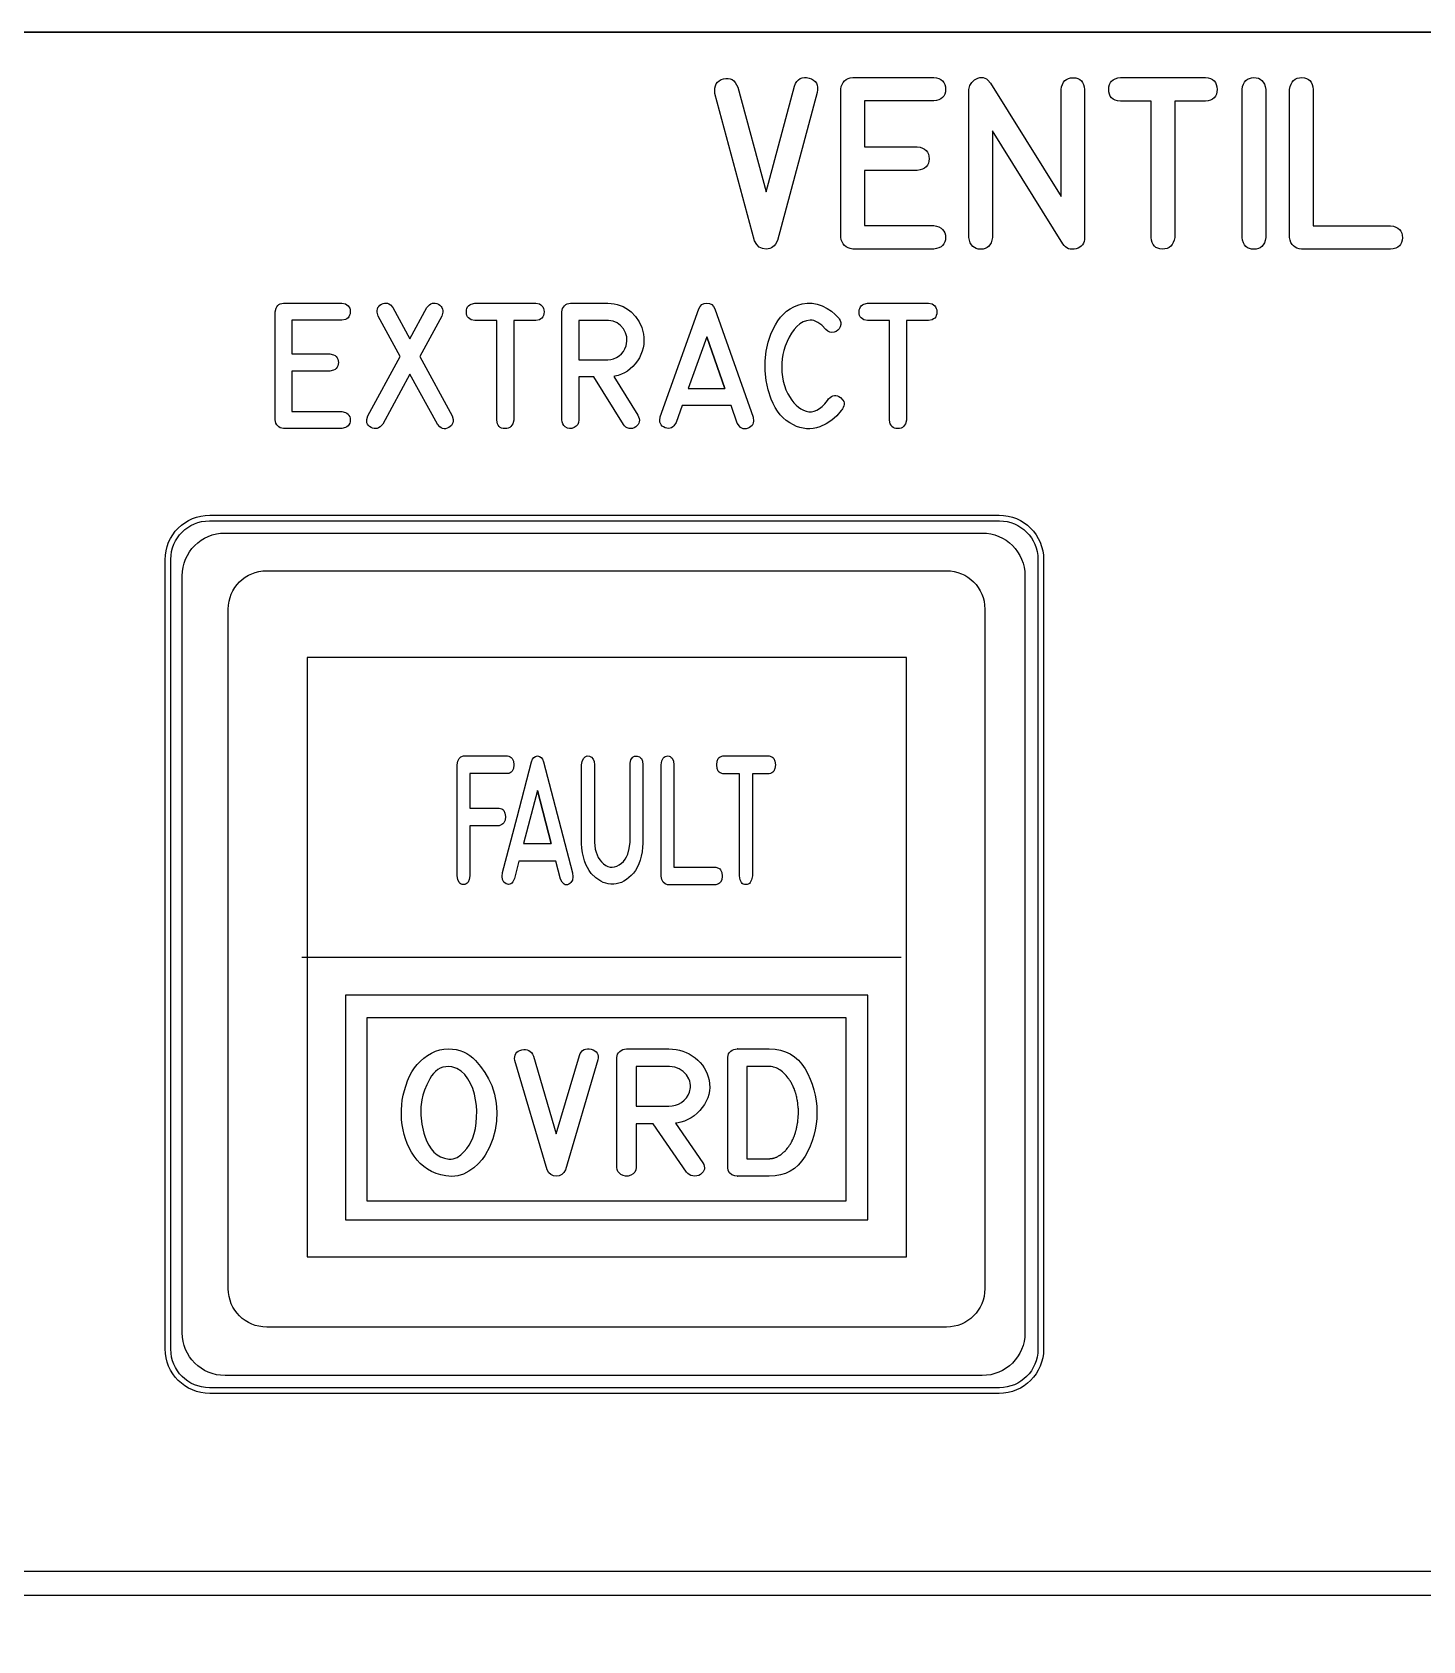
# Model space of a CAD drawing. Extents: x 686 to 831, y 82 to 686.
# Drawn here: x 722.96 to 760.09, y 208.63 to 251.59 of the extents above; entities that cross this region are included whole.
import ezdxf

# ---------------------------------------------------------------- set-up
doc = ezdxf.new("R2010")
doc.units = 0
for name, color, linetype in [('_BACKPANEL', 5, 'CONTINUOUS'), ('_ENGRAVING', 105, 'CONTINUOUS'), ('_LABELS', 30, 'CONTINUOUS'), ('_TOPLAYER', 1, 'CONTINUOUS')]:
    doc.layers.add(name, color=color, linetype=linetype)

msp = doc.modelspace()

# ---------------------------------------------------------------- linework, layer by layer
at = {"layer": '_BACKPANEL'}
for points in [[(685.8, 251.592), (830.8, 251.592), (830.8, 251.284), (830.8, 167.066), (830.8, 157.541), (689.551, 83.312), (686.789, 81.849), (686.678, 81.796), (686.564, 81.76), (686.5, 81.748), (686.433, 81.743), (686.305, 81.756), (686.186, 81.793), (686.079, 81.852), (685.985, 81.93), (685.908, 82.024), (685.85, 82.132), (685.813, 82.252), (685.8, 82.381), (685.8, 85.59), (685.8, 90.866), (685.8, 251.203)], [(727.688, 238.542), (748.783, 238.542), (748.889, 238.537), (748.991, 238.521), (749.089, 238.496), (749.184, 238.462), (749.274, 238.419), (749.358, 238.367), (749.437, 238.308), (749.51, 238.242), (749.576, 238.169), (749.636, 238.09), (749.687, 238.005), (749.73, 237.915), (749.764, 237.821), (749.79, 237.722), (749.805, 237.62), (749.81, 237.515), (749.81, 216.42), (749.805, 216.314), (749.79, 216.212), (749.764, 216.114), (749.73, 216.019), (749.687, 215.929), (749.636, 215.844), (749.576, 215.765), (749.51, 215.693), (749.437, 215.626), (749.358, 215.567), (749.274, 215.516), (749.184, 215.473), (749.089, 215.438), (748.991, 215.413), (748.889, 215.398), (748.783, 215.392), (727.688, 215.392), (727.582, 215.398), (727.48, 215.413), (727.382, 215.438), (727.287, 215.473), (727.197, 215.516), (727.113, 215.567), (727.034, 215.626), (726.961, 215.693), (726.894, 215.765), (726.835, 215.844), (726.784, 215.929), (726.741, 216.019), (726.707, 216.114), (726.681, 216.212), (726.666, 216.314), (726.66, 216.42), (726.66, 237.515), (726.666, 237.62), (726.681, 237.722), (726.707, 237.821), (726.741, 237.915), (726.784, 238.005), (726.835, 238.09), (726.894, 238.169), (726.961, 238.242), (727.034, 238.308), (727.113, 238.367), (727.197, 238.419), (727.287, 238.462), (727.382, 238.496), (727.48, 238.521), (727.582, 238.537)]]:
    msp.add_lwpolyline(points, close=True, dxfattribs=at)
at = {"layer": '_ENGRAVING'}
for points in [[(741.187, 249.957), (741.181, 250.033), (741.185, 250.101), (741.199, 250.161), (741.222, 250.214), (741.255, 250.258), (741.298, 250.296), (741.351, 250.325), (741.414, 250.347), (741.479, 250.359), (741.539, 250.359), (741.594, 250.349), (741.644, 250.326), (741.69, 250.292), (741.731, 250.246), (741.766, 250.189), (741.797, 250.121), (742.551, 247.329), (743.31, 250.148), (743.341, 250.217), (743.377, 250.275), (743.419, 250.32), (743.465, 250.354), (743.517, 250.375), (743.574, 250.385), (743.636, 250.382), (743.703, 250.368), (743.768, 250.344), (743.822, 250.313), (743.865, 250.276), (743.897, 250.231), (743.918, 250.18), (743.929, 250.122), (743.929, 250.056), (743.918, 249.984), (742.853, 246.031), (742.801, 245.93), (742.769, 245.89), (742.734, 245.858), (742.694, 245.832), (742.651, 245.814), (742.604, 245.803), (742.553, 245.799), (742.455, 245.813), (742.412, 245.83), (742.372, 245.854), (742.302, 245.924), (742.247, 246.022)], [(747.03, 249.756), (745.176, 249.756), (745.176, 248.532), (746.59, 248.532), (746.664, 248.517), (746.729, 248.495), (746.783, 248.465), (746.828, 248.429), (746.862, 248.386), (746.887, 248.335), (746.901, 248.278), (746.906, 248.213), (746.901, 248.149), (746.886, 248.092), (746.861, 248.042), (746.826, 247.998), (746.782, 247.962), (746.728, 247.933), (746.664, 247.912), (746.59, 247.897), (745.176, 247.897), (745.176, 246.427), (747.03, 246.427), (747.104, 246.412), (747.168, 246.39), (747.223, 246.361), (747.267, 246.325), (747.301, 246.282), (747.326, 246.232), (747.341, 246.175), (747.346, 246.112), (747.341, 246.048), (747.326, 245.991), (747.301, 245.942), (747.267, 245.899), (747.223, 245.863), (747.168, 245.835), (747.104, 245.813), (747.03, 245.798), (744.865, 245.798), (744.799, 245.811), (744.74, 245.832), (744.689, 245.86), (744.645, 245.896), (744.609, 245.939), (744.581, 245.99), (744.56, 246.049), (744.547, 246.116), (744.547, 250.067), (744.561, 250.137), (744.583, 250.197), (744.612, 250.25), (744.648, 250.293), (744.691, 250.328), (744.742, 250.354), (744.799, 250.371), (744.865, 250.38), (747.03, 250.38), (747.104, 250.37), (747.168, 250.351), (747.222, 250.325), (747.267, 250.289), (747.301, 250.246), (747.325, 250.194), (747.34, 250.134), (747.345, 250.066), (747.34, 249.998), (747.325, 249.938), (747.3, 249.887), (747.266, 249.844), (747.221, 249.809), (747.167, 249.783), (747.104, 249.765)], [(751.058, 246.107), (751.054, 246.051), (751.043, 246), (751.026, 245.955), (751.001, 245.915), (750.969, 245.88), (750.93, 245.851), (750.884, 245.827), (750.83, 245.808), (750.775, 245.796), (750.723, 245.793), (750.674, 245.797), (750.629, 245.81), (750.586, 245.83), (750.547, 245.859), (750.511, 245.896), (750.478, 245.941), (748.599, 248.955), (748.599, 246.107), (748.583, 246.034), (748.56, 245.97), (748.531, 245.916), (748.495, 245.872), (748.452, 245.838), (748.402, 245.813), (748.346, 245.799), (748.282, 245.794), (748.219, 245.799), (748.162, 245.813), (748.113, 245.838), (748.07, 245.872), (748.034, 245.916), (748.005, 245.97), (747.983, 246.034), (747.968, 246.107), (747.968, 250.058), (747.995, 250.165), (748.044, 250.251), (748.114, 250.318), (748.206, 250.365), (748.256, 250.379), (748.304, 250.384), (748.35, 250.38), (748.394, 250.367), (748.435, 250.345), (748.475, 250.314), (748.547, 250.226), (750.427, 247.208), (750.427, 250.058), (750.441, 250.133), (750.463, 250.198), (750.492, 250.253), (750.529, 250.297), (750.574, 250.332), (750.626, 250.356), (750.685, 250.37), (750.752, 250.375), (750.819, 250.369), (750.877, 250.354), (750.928, 250.329), (750.97, 250.294), (751.004, 250.249), (751.03, 250.195), (751.048, 250.132), (751.058, 250.058)], [(752.834, 246.112), (752.834, 249.749), (752.013, 249.749), (751.939, 249.76), (751.876, 249.778), (751.822, 249.805), (751.778, 249.84), (751.744, 249.884), (751.72, 249.935), (751.705, 249.995), (751.701, 250.064), (751.706, 250.132), (751.721, 250.192), (751.745, 250.244), (751.779, 250.288), (751.823, 250.323), (751.877, 250.35), (751.94, 250.369), (752.013, 250.38), (754.284, 250.38), (754.356, 250.37), (754.419, 250.351), (754.472, 250.324), (754.516, 250.289), (754.549, 250.245), (754.574, 250.193), (754.588, 250.133), (754.594, 250.064), (754.589, 249.995), (754.575, 249.935), (754.551, 249.883), (754.517, 249.839), (754.473, 249.804), (754.42, 249.777), (754.357, 249.759), (754.284, 249.749), (753.465, 249.749), (753.465, 246.112), (753.448, 246.037), (753.425, 245.973), (753.394, 245.919), (753.357, 245.874), (753.312, 245.84), (753.26, 245.816), (753.201, 245.802), (753.135, 245.798), (753.069, 245.804), (753.012, 245.82), (752.962, 245.844), (752.92, 245.879), (752.887, 245.923), (752.861, 245.976), (752.844, 246.039)], [(755.897, 246.107), (755.881, 246.033), (755.858, 245.969), (755.829, 245.915), (755.793, 245.871), (755.749, 245.836), (755.699, 245.812), (755.642, 245.797), (755.578, 245.793), (755.514, 245.798), (755.457, 245.813), (755.407, 245.837), (755.364, 245.872), (755.328, 245.916), (755.299, 245.97), (755.277, 246.034), (755.261, 246.107), (755.261, 250.063), (755.277, 250.137), (755.299, 250.201), (755.328, 250.255), (755.364, 250.299), (755.407, 250.334), (755.457, 250.359), (755.514, 250.374), (755.578, 250.379), (755.642, 250.374), (755.699, 250.36), (755.749, 250.335), (755.793, 250.301), (755.829, 250.256), (755.858, 250.202), (755.881, 250.137), (755.897, 250.063)], [(756.85, 245.796), (756.785, 245.805), (756.727, 245.822), (756.676, 245.848), (756.633, 245.883), (756.597, 245.926), (756.568, 245.978), (756.546, 246.038), (756.532, 246.107), (756.532, 250.063), (756.548, 250.138), (756.57, 250.203), (756.6, 250.258), (756.637, 250.303), (756.682, 250.337), (756.734, 250.361), (756.793, 250.375), (756.859, 250.379), (756.925, 250.373), (756.983, 250.357), (757.033, 250.332), (757.075, 250.297), (757.109, 250.253), (757.135, 250.199), (757.153, 250.136), (757.163, 250.063), (757.163, 246.42), (759.228, 246.422), (759.303, 246.41), (759.367, 246.389), (759.421, 246.361), (759.466, 246.324), (759.5, 246.28), (759.524, 246.228), (759.538, 246.169), (759.543, 246.101), (759.537, 246.034), (759.521, 245.975), (759.496, 245.925), (759.462, 245.882), (759.417, 245.848), (759.363, 245.823), (759.299, 245.805), (759.226, 245.796)], [(731.222, 243.898), (729.892, 243.898), (729.892, 243.003), (730.906, 243.003), (731.006, 242.976), (731.045, 242.955), (731.077, 242.928), (731.101, 242.896), (731.119, 242.86), (731.13, 242.818), (731.133, 242.77), (731.129, 242.723), (731.119, 242.682), (731.101, 242.645), (731.076, 242.613), (731.044, 242.587), (731.005, 242.566), (730.906, 242.539), (729.892, 242.539), (729.892, 241.465), (731.222, 241.465), (731.321, 241.438), (731.36, 241.416), (731.392, 241.39), (731.416, 241.359), (731.434, 241.322), (731.445, 241.281), (731.448, 241.234), (731.445, 241.188), (731.434, 241.146), (731.416, 241.11), (731.392, 241.079), (731.36, 241.053), (731.321, 241.032), (731.222, 241.005), (729.67, 241.005), (729.58, 241.03), (729.544, 241.05), (729.512, 241.077), (729.487, 241.108), (729.466, 241.146), (729.442, 241.238), (729.442, 244.125), (729.467, 244.22), (729.488, 244.258), (729.514, 244.29), (729.545, 244.316), (729.581, 244.335), (729.67, 244.354), (731.222, 244.354), (731.321, 244.333), (731.36, 244.313), (731.391, 244.288), (731.416, 244.256), (731.434, 244.218), (731.444, 244.174), (731.447, 244.124), (731.444, 244.074), (731.433, 244.031), (731.415, 243.993), (731.391, 243.962), (731.359, 243.937), (731.32, 243.917)], [(731.918, 241.349), (732.786, 242.932), (732.194, 244.012), (732.168, 244.112), (732.166, 244.157), (732.173, 244.198), (732.188, 244.235), (732.212, 244.269), (732.243, 244.299), (732.282, 244.325), (732.325, 244.346), (732.366, 244.357), (732.407, 244.359), (732.446, 244.353), (732.484, 244.337), (732.52, 244.312), (732.59, 244.236), (733.042, 243.404), (733.498, 244.236), (733.567, 244.312), (733.604, 244.337), (733.642, 244.353), (733.681, 244.359), (733.721, 244.357), (733.762, 244.346), (733.804, 244.326), (733.843, 244.3), (733.874, 244.27), (733.897, 244.236), (733.912, 244.198), (733.92, 244.157), (733.919, 244.112), (733.894, 244.011), (733.304, 242.932), (734.17, 241.349), (734.197, 241.248), (734.198, 241.203), (734.191, 241.162), (734.175, 241.125), (734.152, 241.091), (734.12, 241.061), (734.08, 241.034), (734.037, 241.014), (733.995, 241.003), (733.955, 241.001), (733.916, 241.008), (733.879, 241.024), (733.843, 241.049), (733.777, 241.126), (733.042, 242.461), (732.316, 241.126), (732.244, 241.051), (732.207, 241.026), (732.168, 241.011), (732.129, 241.004), (732.088, 241.006), (732.046, 241.017), (732.004, 241.037), (731.965, 241.063), (731.934, 241.092), (731.911, 241.126), (731.896, 241.163), (731.89, 241.204), (731.891, 241.248)], [(735.363, 241.234), (735.363, 243.893), (734.774, 243.893), (734.676, 243.914), (734.638, 243.934), (734.606, 243.959), (734.582, 243.991), (734.564, 244.029), (734.554, 244.073), (734.551, 244.123), (734.554, 244.173), (734.565, 244.216), (734.582, 244.254), (734.607, 244.286), (734.638, 244.312), (734.677, 244.332), (734.774, 244.354), (736.402, 244.354), (736.499, 244.333), (736.537, 244.313), (736.568, 244.287), (736.593, 244.255), (736.61, 244.217), (736.621, 244.173), (736.624, 244.123), (736.621, 244.072), (736.611, 244.028), (736.593, 243.99), (736.569, 243.958), (736.538, 243.933), (736.5, 243.913), (736.402, 243.893), (735.815, 243.893), (735.815, 241.234), (735.787, 241.133), (735.765, 241.093), (735.738, 241.061), (735.706, 241.036), (735.668, 241.019), (735.626, 241.008), (735.579, 241.005), (735.532, 241.01), (735.49, 241.021), (735.455, 241.039), (735.425, 241.064), (735.401, 241.096), (735.382, 241.135)], [(739.129, 241.36), (739.163, 241.272), (739.169, 241.23), (739.165, 241.19), (739.154, 241.152), (739.135, 241.116), (739.071, 241.05), (739.031, 241.026), (738.988, 241.012), (738.942, 241.008), (738.894, 241.012), (738.847, 241.025), (738.807, 241.046), (738.774, 241.076), (738.747, 241.113), (737.956, 242.387), (737.555, 242.387), (737.555, 241.236), (737.547, 241.17), (737.524, 241.114), (737.484, 241.067), (737.429, 241.031), (737.366, 241.009), (737.306, 241.005), (737.248, 241.021), (737.191, 241.055), (737.153, 241.091), (737.125, 241.133), (737.109, 241.182), (737.103, 241.236), (737.103, 244.125), (737.107, 244.171), (737.119, 244.213), (737.14, 244.252), (737.168, 244.287), (737.202, 244.316), (737.24, 244.337), (737.282, 244.35), (737.328, 244.354), (738.324, 244.354), (738.412, 244.35), (738.497, 244.339), (738.58, 244.321), (738.659, 244.296), (738.736, 244.263), (738.809, 244.223), (738.88, 244.176), (738.947, 244.121), (739.067, 243.997), (739.162, 243.857), (739.232, 243.701), (739.276, 243.53), (739.288, 243.435), (739.291, 243.341), (739.285, 243.249), (739.27, 243.158), (739.245, 243.069), (739.212, 242.982), (739.169, 242.896), (739.117, 242.811), (739.058, 242.732), (738.994, 242.661), (738.926, 242.597), (738.853, 242.543), (738.775, 242.496), (738.693, 242.457), (738.606, 242.427), (738.514, 242.405), (738.484, 242.4)], [(739.728, 241.321), (740.242, 242.762), (740.758, 244.204), (740.791, 244.269), (740.837, 244.316), (740.896, 244.344), (740.968, 244.354), (741.04, 244.345), (741.1, 244.317), (741.146, 244.27), (741.18, 244.204), (742.208, 241.313), (742.217, 241.208), (742.211, 241.163), (742.197, 241.123), (742.177, 241.089), (742.148, 241.059), (742.113, 241.035), (742.07, 241.015), (742.025, 241.003), (741.982, 240.999), (741.942, 241.003), (741.905, 241.016), (741.871, 241.038), (741.839, 241.067), (741.783, 241.153), (741.618, 241.62), (740.311, 241.62), (740.15, 241.164), (740.093, 241.078), (740.061, 241.049), (740.026, 241.027), (739.988, 241.015), (739.948, 241.011), (739.904, 241.016), (739.858, 241.029), (739.815, 241.049), (739.779, 241.074), (739.751, 241.104), (739.731, 241.138), (739.719, 241.177), (739.714, 241.22)], [(744.589, 241.529), (744.575, 241.507), (744.567, 241.496), (744.561, 241.486), (744.442, 241.346), (744.307, 241.227), (744.154, 241.13), (743.984, 241.055), (743.895, 241.028), (743.806, 241.01), (743.718, 241.002), (743.63, 241.003), (743.542, 241.013), (743.455, 241.033), (743.368, 241.063), (743.281, 241.102), (743.183, 241.157), (743.093, 241.222), (743.009, 241.295), (742.932, 241.377), (742.861, 241.469), (742.797, 241.569), (742.74, 241.677), (742.69, 241.795), (742.609, 242.042), (742.555, 242.294), (742.528, 242.55), (742.528, 242.811), (742.555, 243.07), (742.609, 243.317), (742.691, 243.554), (742.8, 243.78), (742.865, 243.885), (742.937, 243.98), (743.016, 244.065), (743.102, 244.139), (743.195, 244.203), (743.295, 244.256), (743.401, 244.3), (743.515, 244.333), (743.65, 244.353), (743.784, 244.351), (743.918, 244.327), (744.052, 244.28), (744.18, 244.215), (744.296, 244.139), (744.4, 244.051), (744.492, 243.952), (744.5, 243.94), (744.529, 243.89), (744.544, 243.837), (744.544, 243.783), (744.53, 243.725), (744.504, 243.672), (744.469, 243.63), (744.425, 243.599), (744.371, 243.579), (744.311, 243.571), (744.253, 243.581), (744.197, 243.609), (744.144, 243.654), (744.037, 243.765), (743.933, 243.843), (743.83, 243.888), (743.78, 243.898), (743.73, 243.899), (743.633, 243.885), (743.541, 243.853), (743.455, 243.802), (743.374, 243.733), (743.299, 243.649), (743.23, 243.554), (743.168, 243.448), (743.112, 243.33), (743.065, 243.21), (743.028, 243.093), (743.001, 242.98), (742.984, 242.871), (742.974, 242.752), (742.971, 242.632), (742.976, 242.512), (742.99, 242.391), (743.012, 242.272), (743.043, 242.157), (743.084, 242.045), (743.135, 241.937), (743.237, 241.768), (743.293, 241.697), (743.352, 241.634), (743.415, 241.58), (743.48, 241.535), (743.548, 241.498), (743.62, 241.471), (743.693, 241.455), (743.765, 241.453), (743.838, 241.467), (743.909, 241.495), (743.981, 241.538), (744.051, 241.596), (744.122, 241.669), (744.192, 241.756), (744.222, 241.798), (744.26, 241.836), (744.299, 241.864), (744.338, 241.883), (744.377, 241.892), (744.417, 241.892), (744.458, 241.882), (744.499, 241.863), (744.541, 241.834), (744.606, 241.764), (744.626, 241.727), (744.637, 241.69), (744.638, 241.651), (744.631, 241.611), (744.615, 241.571)], [(745.85, 241.234), (745.85, 243.893), (745.261, 243.893), (745.163, 243.914), (745.125, 243.934), (745.093, 243.959), (745.069, 243.991), (745.051, 244.029), (745.041, 244.073), (745.038, 244.123), (745.041, 244.173), (745.052, 244.216), (745.07, 244.254), (745.094, 244.286), (745.125, 244.312), (745.164, 244.332), (745.261, 244.354), (746.889, 244.354), (746.986, 244.333), (747.024, 244.313), (747.055, 244.287), (747.08, 244.255), (747.097, 244.217), (747.108, 244.173), (747.111, 244.123), (747.108, 244.072), (747.098, 244.028), (747.081, 243.99), (747.056, 243.958), (747.025, 243.933), (746.987, 243.913), (746.889, 243.893), (746.302, 243.893), (746.302, 241.234), (746.274, 241.133), (746.252, 241.093), (746.225, 241.061), (746.193, 241.036), (746.155, 241.019), (746.113, 241.008), (746.066, 241.005), (746.019, 241.01), (745.977, 241.021), (745.942, 241.039), (745.912, 241.064), (745.888, 241.096), (745.87, 241.135)], [(738.324, 242.846), (738.404, 242.853), (738.481, 242.872), (738.555, 242.904), (738.626, 242.948), (738.69, 243.002), (738.742, 243.065), (738.783, 243.135), (738.813, 243.213), (738.837, 243.336), (738.833, 243.452), (738.802, 243.563), (738.744, 243.668), (738.665, 243.758), (738.572, 243.826), (738.466, 243.871), (738.346, 243.893), (737.555, 243.893), (737.555, 242.846)], [(741.454, 242.08), (740.967, 243.453), (740.476, 242.08)], [(740.967, 243.453), (741.454, 242.08)], [(727.698, 238.696), (748.773, 238.696), (748.895, 238.689), (749.014, 238.671), (749.128, 238.642), (749.237, 238.602), (749.342, 238.552), (749.44, 238.493), (749.531, 238.424), (749.616, 238.348), (749.693, 238.263), (749.761, 238.171), (749.82, 238.073), (749.871, 237.969), (749.91, 237.86), (749.94, 237.745), (749.958, 237.627), (749.964, 237.505), (749.964, 216.43), (749.958, 216.307), (749.94, 216.189), (749.91, 216.075), (749.871, 215.965), (749.82, 215.861), (749.761, 215.763), (749.693, 215.671), (749.616, 215.587), (749.531, 215.51), (749.44, 215.442), (749.342, 215.382), (749.237, 215.332), (749.128, 215.292), (749.014, 215.263), (748.895, 215.245), (748.773, 215.239), (727.698, 215.239), (727.576, 215.245), (727.457, 215.263), (727.343, 215.292), (727.233, 215.332), (727.129, 215.382), (727.031, 215.442), (726.94, 215.51), (726.855, 215.587), (726.778, 215.671), (726.71, 215.763), (726.65, 215.861), (726.6, 215.965), (726.561, 216.075), (726.531, 216.189), (726.513, 216.307), (726.507, 216.43), (726.507, 237.505), (726.513, 237.627), (726.531, 237.745), (726.561, 237.86), (726.6, 237.969), (726.65, 238.073), (726.71, 238.171), (726.778, 238.263), (726.855, 238.348), (726.94, 238.424), (727.031, 238.493), (727.129, 238.552), (727.233, 238.602), (727.343, 238.642), (727.457, 238.671), (727.576, 238.689)], [(728.106, 238.217), (748.322, 238.217), (748.439, 238.211), (748.552, 238.194), (748.662, 238.166), (748.767, 238.128), (748.867, 238.08), (748.961, 238.023), (749.049, 237.957), (749.13, 237.883), (749.204, 237.802), (749.269, 237.715), (749.326, 237.62), (749.374, 237.521), (749.413, 237.416), (749.441, 237.306), (749.458, 237.192), (749.464, 237.075), (749.464, 216.859), (749.458, 216.742), (749.441, 216.629), (749.413, 216.519), (749.374, 216.414), (749.326, 216.314), (749.269, 216.22), (749.204, 216.132), (749.13, 216.051), (749.049, 215.977), (748.961, 215.912), (748.867, 215.855), (748.767, 215.807), (748.662, 215.768), (748.552, 215.74), (748.439, 215.723), (748.322, 215.717), (728.106, 215.717), (727.989, 215.723), (727.875, 215.74), (727.765, 215.768), (727.66, 215.807), (727.561, 215.855), (727.466, 215.912), (727.379, 215.977), (727.298, 216.051), (727.224, 216.132), (727.158, 216.22), (727.101, 216.314), (727.053, 216.414), (727.015, 216.519), (726.987, 216.629), (726.97, 216.742), (726.964, 216.859), (726.964, 237.075), (726.97, 237.192), (726.987, 237.306), (727.015, 237.416), (727.053, 237.521), (727.101, 237.62), (727.158, 237.715), (727.224, 237.802), (727.298, 237.883), (727.379, 237.957), (727.466, 238.023), (727.561, 238.08), (727.66, 238.128), (727.765, 238.166), (727.875, 238.194), (727.989, 238.211)], [(690.024, 209.851), (825.841, 209.851), (825.841, 210.488), (690.024, 210.488)]]:
    msp.add_lwpolyline(points, close=True, dxfattribs=at)
at = {"layer": '_LABELS'}
for points in [[(746.3, 218.889), (746.3, 234.891), (730.3, 234.891), (730.3, 218.889)], [(734.3, 229.064), (734.3, 232.024), (734.319, 232.122), (734.354, 232.194), (734.405, 232.241), (734.472, 232.262), (735.646, 232.262), (735.685, 232.255), (735.72, 232.241), (735.749, 232.22), (735.772, 232.194), (735.804, 232.122), (735.814, 232.025), (735.804, 231.928), (735.772, 231.857), (735.748, 231.831), (735.718, 231.811), (735.684, 231.798), (735.644, 231.791), (734.641, 231.791), (734.641, 230.873), (735.423, 230.873), (735.496, 230.852), (735.525, 230.833), (735.549, 230.808), (735.581, 230.739), (735.593, 230.646), (735.583, 230.552), (735.551, 230.48), (735.527, 230.452), (735.498, 230.43), (735.423, 230.401), (734.641, 230.401), (734.641, 229.064), (734.626, 228.962), (734.594, 228.889), (734.571, 228.864), (734.544, 228.845), (734.512, 228.833), (734.477, 228.829), (734.441, 228.832), (734.409, 228.843), (734.381, 228.861), (734.356, 228.886), (734.32, 228.96)], [(735.514, 229.15), (735.902, 230.629), (736.292, 232.108), (736.317, 232.175), (736.352, 232.223), (736.396, 232.252), (736.451, 232.262), (736.505, 232.253), (736.55, 232.225), (736.585, 232.176), (736.611, 232.108), (737.388, 229.141), (737.395, 229.033), (737.38, 228.947), (737.343, 228.881), (737.316, 228.856), (737.284, 228.836), (737.25, 228.823), (737.217, 228.819), (737.187, 228.823), (737.159, 228.837), (737.109, 228.889), (737.067, 228.977), (736.942, 229.457), (735.954, 229.457), (735.832, 228.989), (735.79, 228.901), (735.765, 228.87), (735.739, 228.848), (735.71, 228.835), (735.679, 228.831), (735.647, 228.836), (735.612, 228.85), (735.552, 228.896), (735.516, 228.961), (735.503, 229.046)], [(739.261, 229.958), (739.261, 229.925), (739.256, 229.824), (739.24, 229.7), (739.218, 229.584), (739.19, 229.477), (739.155, 229.378), (739.113, 229.288), (739.066, 229.205), (739.012, 229.132), (738.952, 229.067), (738.823, 228.961), (738.757, 228.92), (738.69, 228.887), (738.622, 228.863), (738.553, 228.847), (738.483, 228.838), (738.411, 228.838), (738.34, 228.846), (738.271, 228.862), (738.203, 228.886), (738.136, 228.919), (738.008, 229.007), (737.886, 229.128), (737.829, 229.2), (737.78, 229.28), (737.738, 229.368), (737.702, 229.464), (737.673, 229.567), (737.651, 229.679), (737.635, 229.798), (737.627, 229.925), (737.627, 229.958), (737.627, 232.027), (737.64, 232.118), (737.674, 232.193), (737.718, 232.241), (737.771, 232.262), (737.834, 232.257), (737.893, 232.229), (737.935, 232.181), (737.96, 232.114), (737.969, 232.027), (737.969, 229.958), (737.991, 229.778), (738.012, 229.696), (738.039, 229.621), (738.073, 229.552), (738.114, 229.489), (738.161, 229.432), (738.214, 229.381), (738.271, 229.34), (738.329, 229.31), (738.388, 229.294), (738.447, 229.29), (738.508, 229.298), (738.568, 229.319), (738.63, 229.352), (738.692, 229.398), (738.745, 229.447), (738.79, 229.504), (738.828, 229.567), (738.858, 229.636), (738.9, 229.79), (738.92, 229.958), (738.92, 232.027), (738.923, 232.073), (738.945, 232.162), (738.983, 232.222), (739.007, 232.242), (739.036, 232.255), (739.106, 232.259), (739.174, 232.237), (739.2, 232.217), (739.222, 232.191), (739.251, 232.121), (739.261, 232.027)], [(739.922, 228.824), (739.855, 228.844), (739.804, 228.889), (739.769, 228.96), (739.75, 229.057), (739.75, 232.024), (739.771, 232.13), (739.807, 232.204), (739.831, 232.23), (739.859, 232.248), (739.891, 232.259), (739.927, 232.262), (739.963, 232.257), (739.994, 232.245), (740.021, 232.226), (740.044, 232.2), (740.076, 232.126), (740.092, 232.024), (740.092, 229.292), (741.211, 229.294), (741.286, 229.269), (741.315, 229.247), (741.339, 229.22), (741.371, 229.148), (741.381, 229.053), (741.37, 228.959), (741.337, 228.889), (741.313, 228.863), (741.284, 228.844), (741.21, 228.824)], [(741.847, 229.061), (741.847, 231.789), (741.402, 231.789), (741.328, 231.811), (741.298, 231.831), (741.275, 231.857), (741.243, 231.929), (741.233, 232.025), (741.243, 232.121), (741.275, 232.193), (741.299, 232.22), (741.328, 232.24), (741.402, 232.262), (742.632, 232.262), (742.706, 232.241), (742.734, 232.22), (742.758, 232.194), (742.79, 232.122), (742.8, 232.025), (742.79, 231.928), (742.759, 231.856), (742.735, 231.83), (742.706, 231.81), (742.672, 231.796), (742.632, 231.789), (742.189, 231.789), (742.189, 229.061), (742.167, 228.957), (742.13, 228.883), (742.106, 228.857), (742.078, 228.839), (742.046, 228.829), (742.01, 228.826), (741.974, 228.83), (741.943, 228.842), (741.916, 228.86), (741.894, 228.886), (741.861, 228.959)], [(736.818, 229.928), (736.45, 231.338), (736.079, 229.928)], [(736.45, 231.338), (736.818, 229.928)], [(731.327, 225.873), (731.327, 225.731), (731.327, 219.873), (745.273, 219.873), (745.273, 225.873)], [(731.898, 225.275), (744.684, 225.275), (744.684, 220.373), (731.898, 220.373)], [(735.227, 223.462), (735.297, 223.23), (735.342, 222.993), (735.361, 222.753), (735.353, 222.508), (735.319, 222.266), (735.259, 222.035), (735.171, 221.814), (735.056, 221.605), (734.968, 221.482), (734.865, 221.37), (734.748, 221.267), (734.615, 221.173), (734.472, 221.099), (734.321, 221.053), (734.163, 221.036), (733.998, 221.049), (733.865, 221.076), (733.739, 221.114), (733.622, 221.164), (733.513, 221.224), (733.411, 221.295), (733.318, 221.377), (733.233, 221.469), (733.156, 221.573), (733.087, 221.684), (733.025, 221.798), (732.972, 221.914), (732.926, 222.034), (732.888, 222.157), (732.858, 222.283), (732.835, 222.413), (732.821, 222.545), (732.814, 222.678), (732.815, 222.811), (732.823, 222.943), (732.839, 223.073), (732.863, 223.203), (732.894, 223.332), (732.979, 223.588), (733.033, 223.711), (733.094, 223.825), (733.163, 223.93), (733.239, 224.027), (733.323, 224.115), (733.414, 224.194), (733.513, 224.265), (733.619, 224.327), (733.727, 224.376), (733.838, 224.411), (733.951, 224.433), (734.067, 224.44), (734.176, 224.435), (734.28, 224.42), (734.379, 224.396), (734.473, 224.363), (734.561, 224.319), (734.645, 224.266), (734.723, 224.204), (734.797, 224.132), (734.93, 223.974), (735.046, 223.81), (735.145, 223.64)], [(735.844, 224.126), (735.839, 224.182), (735.843, 224.232), (735.854, 224.277), (735.873, 224.316), (735.9, 224.349), (735.935, 224.377), (735.978, 224.399), (736.028, 224.415), (736.081, 224.424), (736.13, 224.424), (736.175, 224.416), (736.216, 224.399), (736.253, 224.374), (736.286, 224.34), (736.315, 224.298), (736.34, 224.247), (736.951, 222.176), (737.567, 224.267), (737.592, 224.319), (737.621, 224.361), (737.655, 224.395), (737.693, 224.42), (737.735, 224.436), (737.781, 224.443), (737.832, 224.441), (737.886, 224.43), (737.939, 224.413), (737.982, 224.39), (738.017, 224.362), (738.043, 224.329), (738.061, 224.291), (738.069, 224.248), (738.069, 224.199), (738.061, 224.146), (737.196, 221.213), (737.154, 221.138), (737.099, 221.084), (737.032, 221.052), (736.953, 221.041), (736.874, 221.051), (736.806, 221.082), (736.749, 221.134), (736.705, 221.206)], [(740.863, 221.4), (740.888, 221.355), (740.903, 221.31), (740.908, 221.268), (740.905, 221.228), (740.892, 221.189), (740.87, 221.153), (740.839, 221.118), (740.798, 221.085), (740.753, 221.062), (740.704, 221.047), (740.652, 221.042), (740.597, 221.047), (740.544, 221.06), (740.499, 221.082), (740.461, 221.112), (740.431, 221.15), (739.536, 222.443), (739.082, 222.443), (739.082, 221.274), (739.073, 221.207), (739.047, 221.15), (739.002, 221.103), (738.939, 221.066), (738.868, 221.044), (738.8, 221.04), (738.734, 221.056), (738.67, 221.09), (738.627, 221.127), (738.596, 221.17), (738.577, 221.219), (738.571, 221.274), (738.571, 224.207), (738.575, 224.254), (738.589, 224.296), (738.612, 224.336), (738.644, 224.372), (738.683, 224.401), (738.726, 224.423), (738.773, 224.435), (738.825, 224.44), (739.952, 224.44), (740.052, 224.436), (740.149, 224.425), (740.242, 224.406), (740.332, 224.38), (740.418, 224.347), (740.502, 224.307), (740.581, 224.259), (740.658, 224.203), (740.729, 224.142), (740.794, 224.077), (740.851, 224.008), (740.901, 223.935), (740.944, 223.858), (740.98, 223.777), (741.008, 223.692), (741.03, 223.603), (741.044, 223.506), (741.047, 223.411), (741.041, 223.318), (741.023, 223.226), (740.995, 223.135), (740.957, 223.046), (740.909, 222.959), (740.85, 222.874), (740.783, 222.793), (740.711, 222.72), (740.633, 222.656), (740.551, 222.601), (740.463, 222.553), (740.37, 222.514), (740.272, 222.484), (740.168, 222.461), (740.133, 222.456)], [(741.783, 224.44), (742.638, 224.44), (742.793, 224.431), (742.937, 224.406), (743.071, 224.365), (743.196, 224.307), (743.31, 224.232), (743.414, 224.141), (743.509, 224.033), (743.593, 223.908), (743.668, 223.774), (743.732, 223.636), (743.787, 223.495), (743.831, 223.351), (743.866, 223.203), (743.891, 223.052), (743.906, 222.898), (743.911, 222.74), (743.906, 222.582), (743.891, 222.428), (743.866, 222.277), (743.831, 222.129), (743.786, 221.985), (743.732, 221.844), (743.667, 221.706), (743.592, 221.571), (743.508, 221.447), (743.413, 221.339), (743.309, 221.248), (743.195, 221.173), (743.07, 221.115), (742.936, 221.073), (742.792, 221.049), (742.638, 221.04), (741.783, 221.04), (741.787, 221.04), (741.783, 221.04), (741.718, 221.05), (741.636, 221.08), (741.577, 221.127), (741.542, 221.193), (741.531, 221.276), (741.529, 221.276), (741.531, 224.207), (741.529, 224.22), (741.536, 224.264), (741.552, 224.305), (741.576, 224.342), (741.608, 224.376), (741.647, 224.404), (741.689, 224.424), (741.735, 224.436), (741.785, 224.44)], [(734.082, 223.968), (734.001, 223.963), (733.925, 223.948), (733.854, 223.922), (733.788, 223.886), (733.728, 223.84), (733.672, 223.783), (733.621, 223.717), (733.576, 223.64), (733.498, 223.481), (733.436, 223.335), (733.39, 223.201), (733.359, 223.079), (733.336, 222.891), (733.334, 222.669), (733.357, 222.429), (733.41, 222.193), (733.448, 222.079), (733.494, 221.97), (733.548, 221.867), (733.611, 221.77), (733.684, 221.684), (733.767, 221.613), (733.86, 221.559), (733.964, 221.52), (734.086, 221.498), (734.144, 221.499), (734.2, 221.506), (734.254, 221.522), (734.305, 221.544), (734.402, 221.612), (734.488, 221.696), (734.564, 221.782), (734.628, 221.871), (734.681, 221.963), (734.725, 222.066), (734.762, 222.184), (734.791, 222.317), (734.812, 222.464), (734.824, 222.62), (734.826, 222.775), (734.816, 222.93), (734.796, 223.084), (734.764, 223.235), (734.719, 223.379), (734.663, 223.514), (734.593, 223.642), (734.51, 223.755), (734.411, 223.845), (734.296, 223.913), (734.165, 223.958)], [(739.952, 222.909), (740.043, 222.916), (740.13, 222.935), (740.214, 222.967), (740.294, 223.012), (740.366, 223.068), (740.425, 223.131), (740.472, 223.202), (740.506, 223.281), (740.533, 223.406), (740.535, 223.466), (740.529, 223.524), (740.515, 223.581), (740.494, 223.637), (740.428, 223.743), (740.338, 223.835), (740.233, 223.904), (740.113, 223.949), (739.977, 223.972), (739.082, 223.972), (739.082, 222.909)], [(742.638, 221.508), (742.646, 221.508), (742.655, 221.508), (742.661, 221.509), (742.669, 221.51), (742.677, 221.511), (742.687, 221.512), (742.695, 221.513), (742.704, 221.513), (742.711, 221.514), (742.72, 221.515), (742.735, 221.518), (742.742, 221.521), (742.751, 221.525), (742.759, 221.526), (742.769, 221.528), (742.776, 221.53), (742.785, 221.533), (742.802, 221.54), (742.82, 221.547), (742.827, 221.549), (742.836, 221.553), (742.851, 221.561), (742.869, 221.57), (742.876, 221.574), (742.885, 221.58), (742.902, 221.59), (742.91, 221.594), (742.92, 221.6), (742.927, 221.605), (742.936, 221.611), (742.943, 221.615), (742.952, 221.621), (742.971, 221.635), (742.985, 221.648), (742.992, 221.654), (743.001, 221.663), (743.009, 221.669), (743.018, 221.678), (743.034, 221.691), (743.041, 221.698), (743.05, 221.706), (743.058, 221.713), (743.067, 221.722), (743.081, 221.739), (743.098, 221.757), (743.112, 221.776), (743.119, 221.785), (743.129, 221.794), (743.135, 221.804), (743.143, 221.814), (743.149, 221.825), (743.158, 221.835), (743.172, 221.855), (743.178, 221.866), (743.187, 221.877), (743.193, 221.888), (743.201, 221.898), (743.212, 221.92), (743.218, 221.932), (743.227, 221.945), (743.233, 221.956), (743.241, 221.968), (743.246, 221.98), (743.252, 221.993), (743.265, 222.018), (743.277, 222.044), (743.282, 222.057), (743.288, 222.071), (743.293, 222.084), (743.299, 222.099), (743.308, 222.126), (743.313, 222.139), (743.319, 222.154), (743.328, 222.182), (743.339, 222.21), (743.342, 222.225), (743.346, 222.24), (743.35, 222.254), (743.355, 222.27), (743.358, 222.283), (743.363, 222.298), (743.368, 222.33), (743.371, 222.344), (743.375, 222.36), (743.377, 222.374), (743.381, 222.39), (743.386, 222.421), (743.389, 222.436), (743.394, 222.453), (743.397, 222.484), (743.398, 222.498), (743.401, 222.516), (743.404, 222.547), (743.406, 222.579), (743.408, 222.612), (743.41, 222.644), (743.411, 222.659), (743.414, 222.677), (743.414, 222.691), (743.415, 222.708), (743.415, 222.723), (743.415, 222.74), (743.415, 222.756), (743.415, 222.771), (743.414, 222.787), (743.414, 222.805), (743.414, 222.82), (743.414, 222.836), (743.41, 222.869), (743.408, 222.899), (743.404, 222.934), (743.403, 222.964), (743.399, 222.996), (743.396, 223.01), (743.395, 223.027), (743.388, 223.059), (743.384, 223.073), (743.383, 223.089), (743.377, 223.12), (743.372, 223.152), (743.363, 223.181), (743.357, 223.21), (743.352, 223.224), (743.348, 223.24), (743.343, 223.254), (743.339, 223.269), (743.33, 223.298), (743.321, 223.326), (743.315, 223.338), (743.31, 223.352), (743.299, 223.381), (743.288, 223.407), (743.282, 223.42), (743.277, 223.434), (743.27, 223.445), (743.265, 223.459), (743.252, 223.484), (743.241, 223.507), (743.228, 223.532), (743.221, 223.542), (743.216, 223.553), (743.201, 223.576), (743.187, 223.598), (743.178, 223.609), (743.172, 223.62), (743.158, 223.64), (743.15, 223.65), (743.145, 223.659), (743.114, 223.698), (743.085, 223.734), (743.052, 223.767), (743.02, 223.799), (742.989, 223.827), (742.954, 223.852), (742.92, 223.877), (742.885, 223.898), (742.853, 223.917), (742.82, 223.932), (742.785, 223.943), (742.751, 223.955), (742.735, 223.959), (742.72, 223.965), (742.687, 223.97), (742.655, 223.972), (742.646, 223.972), (742.638, 223.972), (742.039, 223.972), (742.039, 221.508)]]:
    msp.add_lwpolyline(points, close=True, dxfattribs=at)
msp.add_lwpolyline([(730.161, 226.89), (746.161, 226.89)], dxfattribs=at)
at = {"layer": '_TOPLAYER'}
msp.add_lwpolyline([(830.8, 251.592), (685.8, 251.592)], dxfattribs=at)
msp.add_lwpolyline([(729.218, 237.211), (747.368, 237.211), (747.473, 237.205), (747.575, 237.19), (747.673, 237.165), (747.767, 237.13), (747.857, 237.087), (747.942, 237.036), (748.02, 236.977), (748.093, 236.911), (748.159, 236.838), (748.218, 236.759), (748.269, 236.675), (748.313, 236.585), (748.347, 236.491), (748.372, 236.393), (748.388, 236.291), (748.393, 236.185), (748.393, 218.036), (748.388, 217.931), (748.372, 217.829), (748.347, 217.73), (748.313, 217.636), (748.269, 217.547), (748.218, 217.462), (748.159, 217.383), (748.093, 217.31), (748.02, 217.244), (747.942, 217.185), (747.857, 217.134), (747.767, 217.091), (747.673, 217.057), (747.575, 217.031), (747.473, 217.016), (747.368, 217.011), (729.218, 217.011), (729.113, 217.016), (729.011, 217.031), (728.913, 217.057), (728.818, 217.091), (728.729, 217.134), (728.644, 217.185), (728.565, 217.244), (728.492, 217.31), (728.426, 217.383), (728.367, 217.462), (728.316, 217.547), (728.273, 217.636), (728.239, 217.73), (728.214, 217.829), (728.198, 217.931), (728.193, 218.036), (728.193, 236.185), (728.198, 236.291), (728.214, 236.393), (728.239, 236.491), (728.273, 236.585), (728.316, 236.675), (728.367, 236.759), (728.426, 236.838), (728.492, 236.911), (728.565, 236.977), (728.644, 237.036), (728.729, 237.087), (728.818, 237.13), (728.913, 237.165), (729.011, 237.19), (729.113, 237.205)], close=True, dxfattribs=at)

doc.saveas('drawing.dxf')
